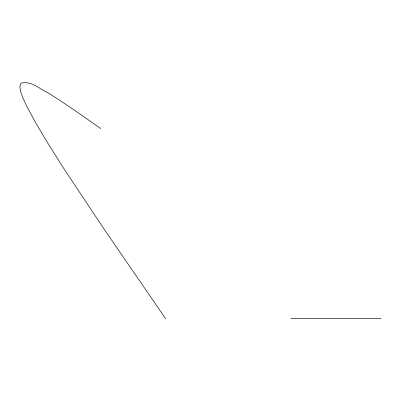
<?xml version="1.0" encoding="UTF-8"?>
<svg xmlns="http://www.w3.org/2000/svg" width="401" height="401" viewBox="0 0 401 401"><rect width="100%" height="100%" fill="white"/><g stroke="black" fill="none" stroke-linecap="round" stroke-linejoin="round"><path stroke-width="0.6" d="M290.971 318.69L380.95 318.69M100.791 128.576C83.338 116.425 66.045 104.009 47.955 92.816C40 89.162 30.687 80.436 21.398 83.112A307.136 30.526 48.4 0 0 20.982 92.516L23.047 98.205L26.255 105.247L35.724 122.876L48.446 144.2L63.458 167.979L104.686 230.014L165.638 318.69"/></g></svg>
